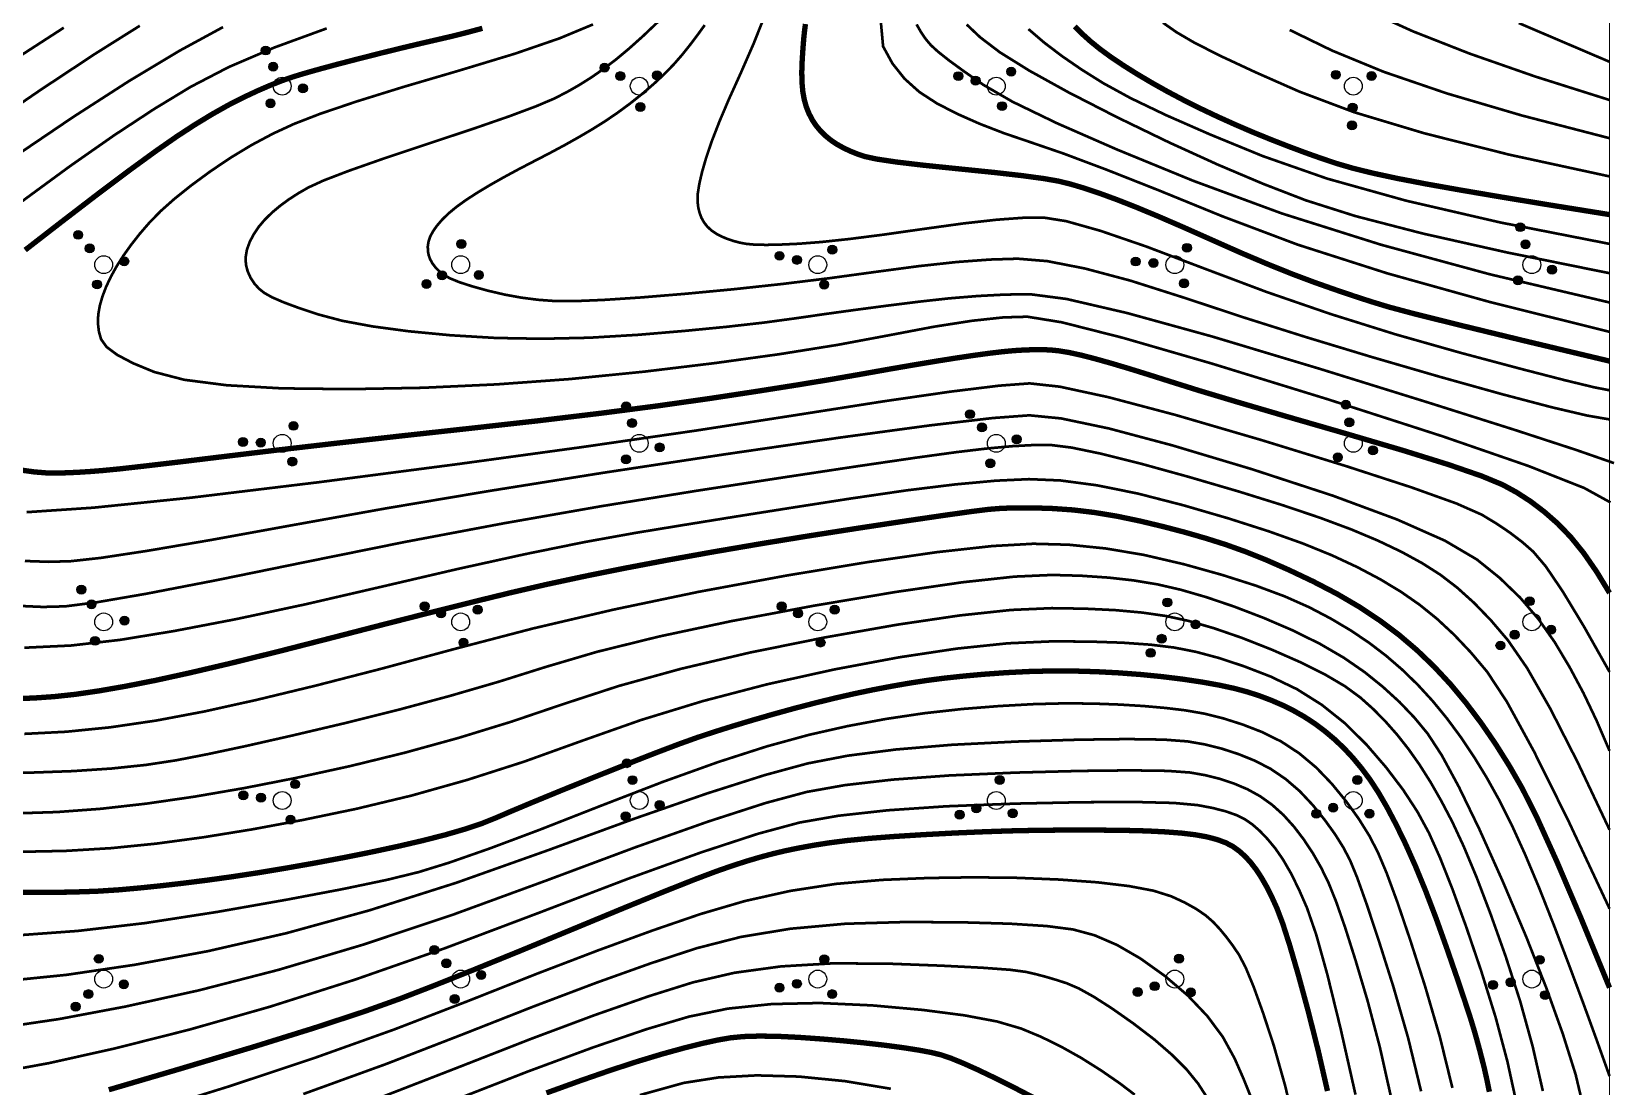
# Model space of a CAD drawing. Extents: x 396500 to 398250, y 1005980 to 1008200.
# Drawn here: x 398205.84 to 398250.19, y 1008114.46 to 1008143.98 of the extents above; entities that cross this region are included whole.
import ezdxf

# ---------------------------------------------------------------- set-up
doc = ezdxf.new("R2010")
doc.units = 0
doc.header["$LTSCALE"] = 0.5
doc.layers.get('0').update_dxf_attribs({"linetype": 'CONTINUOUS'})
doc.layers.add('DGX', color=2, linetype='CONTINUOUS')
doc.layers.add('ZBTZ', color=3, linetype='CONTINUOUS')
doc.layers.add('绘图层', color=6, linetype='CONTINUOUS', lineweight=5)

# ---------------------------------------------------------------- blocks, each defined once
blk = doc.blocks.new('*U110')
at = {"linetype": 'Continuous'}
for points in [[(-0.25, 2.2), (-0.238, 2.123), (-0.238, 2.277)], [(-0.238, 2.277), (-0.202, 2.053), (-0.202, 2.347)], [(-0.202, 2.053), (-0.238, 2.277), (-0.238, 2.123)], [(-0.202, 2.347), (-0.147, 1.998), (-0.147, 2.402)], [(-0.147, 1.998), (-0.202, 2.347), (-0.202, 2.053)], [(-0.147, 2.402), (-0.077, 1.962), (-0.077, 2.438)], [(-0.077, 1.962), (-0.147, 2.402), (-0.147, 1.998)], [(-0.077, 2.438), (0, 1.95), (0, 2.45)], [(0, 1.95), (-0.077, 2.438), (-0.077, 1.962)], [(0, 2.45), (0.077, 1.962), (0.077, 2.438)], [(0.077, 1.962), (0, 2.45), (0, 1.95)], [(0.077, 2.438), (0.147, 1.998), (0.147, 2.402)], [(0.147, 1.998), (0.077, 2.438), (0.077, 1.962)], [(0.147, 2.402), (0.202, 2.053), (0.202, 2.347)], [(0.202, 2.053), (0.147, 2.402), (0.147, 1.998)], [(0.202, 2.347), (0.238, 2.123), (0.238, 2.277)], [(0.238, 2.123), (0.202, 2.347), (0.202, 2.053)], [(0.25, 2.2), (0.238, 2.277), (0.238, 2.123)]]:
    blk.add_solid(points, dxfattribs=at)
blk = doc.blocks.new('*U109')
at = {"linetype": 'Continuous'}
for points in [[(-0.25, 1.2), (-0.238, 1.123), (-0.238, 1.277)], [(-0.238, 1.277), (-0.202, 1.053), (-0.202, 1.347)], [(-0.202, 1.053), (-0.238, 1.277), (-0.238, 1.123)], [(-0.202, 1.347), (-0.147, 0.998), (-0.147, 1.402)], [(-0.147, 0.998), (-0.202, 1.347), (-0.202, 1.053)], [(-0.147, 1.402), (-0.077, 0.962), (-0.077, 1.438)], [(-0.077, 0.962), (-0.147, 1.402), (-0.147, 0.998)], [(-0.077, 1.438), (0, 0.95), (0, 1.45)], [(0, 0.95), (-0.077, 1.438), (-0.077, 0.962)], [(0, 1.45), (0.077, 0.962), (0.077, 1.438)], [(0.077, 0.962), (0, 1.45), (0, 0.95)], [(0.077, 1.438), (0.147, 0.998), (0.147, 1.402)], [(0.147, 0.998), (0.077, 1.438), (0.077, 0.962)], [(0.147, 1.402), (0.202, 1.053), (0.202, 1.347)], [(0.202, 1.053), (0.147, 1.402), (0.147, 0.998)], [(0.202, 1.347), (0.238, 1.123), (0.238, 1.277)], [(0.238, 1.123), (0.202, 1.347), (0.202, 1.053)], [(0.25, 1.2), (0.238, 1.277), (0.238, 1.123)]]:
    blk.add_solid(points, dxfattribs=at)
blk = doc.blocks.new('*U108')
at = {"linetype": 'Continuous'}
for points in [[(-1.25, -0.6), (-1.238, -0.677), (-1.238, -0.523)], [(-1.238, -0.523), (-1.202, -0.747), (-1.202, -0.453)], [(-1.202, -0.747), (-1.238, -0.523), (-1.238, -0.677)], [(-1.202, -0.453), (-1.147, -0.802), (-1.147, -0.398)], [(-1.147, -0.802), (-1.202, -0.453), (-1.202, -0.747)], [(-1.147, -0.398), (-1.077, -0.838), (-1.077, -0.362)], [(-1.077, -0.838), (-1.147, -0.398), (-1.147, -0.802)], [(-1.077, -0.362), (-1, -0.85), (-1, -0.35)], [(-1, -0.85), (-1.077, -0.362), (-1.077, -0.838)], [(-1, -0.35), (-0.923, -0.838), (-0.923, -0.362)], [(-0.923, -0.838), (-1, -0.35), (-1, -0.85)], [(-0.923, -0.362), (-0.853, -0.802), (-0.853, -0.398)], [(-0.853, -0.802), (-0.923, -0.362), (-0.923, -0.838)], [(-0.853, -0.398), (-0.798, -0.747), (-0.798, -0.453)], [(-0.798, -0.747), (-0.853, -0.398), (-0.853, -0.802)], [(-0.798, -0.453), (-0.762, -0.677), (-0.762, -0.523)], [(-0.762, -0.677), (-0.798, -0.453), (-0.798, -0.747)], [(-0.75, -0.6), (-0.762, -0.523), (-0.762, -0.677)]]:
    blk.add_solid(points, dxfattribs=at)
blk = doc.blocks.new('*U107')
at = {"linetype": 'Continuous'}
for points in [[(0.75, -0.6), (0.762, -0.677), (0.762, -0.523)], [(0.762, -0.523), (0.798, -0.747), (0.798, -0.453)], [(0.798, -0.747), (0.762, -0.523), (0.762, -0.677)], [(0.798, -0.453), (0.853, -0.802), (0.853, -0.398)], [(0.853, -0.802), (0.798, -0.453), (0.798, -0.747)], [(0.853, -0.398), (0.923, -0.838), (0.923, -0.362)], [(0.923, -0.838), (0.853, -0.398), (0.853, -0.802)], [(0.923, -0.362), (1, -0.85), (1, -0.35)], [(1, -0.85), (0.923, -0.362), (0.923, -0.838)], [(1, -0.35), (1.077, -0.838), (1.077, -0.362)], [(1.077, -0.838), (1, -0.35), (1, -0.85)], [(1.077, -0.362), (1.147, -0.802), (1.147, -0.398)], [(1.147, -0.802), (1.077, -0.362), (1.077, -0.838)], [(1.147, -0.398), (1.202, -0.747), (1.202, -0.453)], [(1.202, -0.747), (1.147, -0.398), (1.147, -0.802)], [(1.202, -0.453), (1.238, -0.677), (1.238, -0.523)], [(1.238, -0.677), (1.202, -0.453), (1.202, -0.747)], [(1.25, -0.6), (1.238, -0.523), (1.238, -0.677)]]:
    blk.add_solid(points, dxfattribs=at)
blk = doc.blocks.new('gc160')
for centre, radius in [((0, 2.2), 0.25), ((0, 1.2), 0.25), ((0, 0), 0.5), ((-1, -0.6), 0.25), ((1, -0.6), 0.25)]:
    blk.add_circle(centre, radius)
at = {"linetype": 'Continuous'}
for name in ['*U110', '*U109', '*U108', '*U107']:
    blk.add_blockref(name, (0, 0), dxfattribs=at)

msp = doc.modelspace()

# ---------------------------------------------------------------- linework, layer by layer
at = {"layer": 'DGX', "linetype": 'Continuous', "const_width": 0.075, "flags": 128}
for points in [[(398226.482, 1008144.713), (398226.058, 1008143.648), (398225.687, 1008142.8), (398225.368, 1008142.098), (398225.103, 1008141.474), (398224.89, 1008140.927), (398224.73, 1008140.457), (398224.615, 1008140.058), (398224.537, 1008139.722), (398224.494, 1008139.449), (398224.487, 1008139.24), (398224.507, 1008139.07), (398224.544, 1008138.913), (398224.598, 1008138.771), (398224.67, 1008138.643), (398224.761, 1008138.527), (398224.873, 1008138.423), (398225.006, 1008138.331), (398225.161, 1008138.249), (398225.329, 1008138.18), (398225.501, 1008138.122), (398225.678, 1008138.076), (398225.86, 1008138.042), (398226.09, 1008138.022), (398226.411, 1008138.015), (398226.824, 1008138.024), (398227.328, 1008138.047), (398227.959, 1008138.096), (398228.752, 1008138.181), (398229.707, 1008138.303), (398230.825, 1008138.462), (398231.934, 1008138.615), (398232.863, 1008138.719), (398233.611, 1008138.774), (398234.179, 1008138.78), (398234.817, 1008138.678), (398235.775, 1008138.408), (398237.052, 1008137.97), (398238.649, 1008137.365), (398240.419, 1008136.699), (398242.213, 1008136.081), (398244.033, 1008135.511), (398245.879, 1008134.988), (398247.531, 1008134.548), (398248.774, 1008134.227), (398249.607, 1008134.026), (398250.031, 1008133.944)], [(398229.598, 1008144.518), (398229.685, 1008143.571), (398229.947, 1008143.093), (398230.286, 1008142.667), (398230.702, 1008142.294), (398231.195, 1008141.974), (398231.758, 1008141.685), (398232.382, 1008141.408), (398233.067, 1008141.143), (398233.814, 1008140.889), (398234.732, 1008140.574), (398235.934, 1008140.123), (398237.418, 1008139.537), (398239.185, 1008138.816), (398241.294, 1008138.022), (398243.805, 1008137.218), (398246.717, 1008136.405), (398250.031, 1008135.581)], [(398243.188, 1008144.6), (398244.524, 1008143.994), (398246.11, 1008143.371), (398247.945, 1008142.73), (398250.03, 1008142.071)], [(398208.867, 1008144.15), (398207.619, 1008143.367), (398206.093, 1008142.358), (398204.288, 1008141.122)], [(398206.737, 1008144.095), (398205.122, 1008143.051)], [(398211.199, 1008144.113), (398209.971, 1008143.446), (398208.57, 1008142.605), (398206.996, 1008141.592), (398205.435, 1008140.536)], [(398214.102, 1008144.076), (398212.63, 1008143.539), (398211.361, 1008142.995), (398210.294, 1008142.441), (398209.272, 1008141.821), (398208.139, 1008141.077), (398206.895, 1008140.207), (398205.539, 1008139.213)], [(398221.561, 1008144.188), (398220.626, 1008143.799), (398219.377, 1008143.369), (398217.814, 1008142.896), (398216.236, 1008142.433), (398214.939, 1008142.03), (398213.924, 1008141.687), (398213.192, 1008141.404), (398212.602, 1008141.132), (398212.015, 1008140.82), (398211.431, 1008140.469), (398210.851, 1008140.079), (398210.31, 1008139.682), (398209.843, 1008139.309), (398209.451, 1008138.961), (398209.135, 1008138.637), (398208.868, 1008138.328), (398208.627, 1008138.021), (398208.411, 1008137.718), (398208.22, 1008137.419), (398208.058, 1008137.126), (398207.924, 1008136.843), (398207.82, 1008136.57), (398207.745, 1008136.307), (398207.702, 1008136.055), (398207.694, 1008135.816), (398207.721, 1008135.589), (398207.782, 1008135.374), (398207.934, 1008135.16), (398208.233, 1008134.936), (398208.679, 1008134.701), (398209.272, 1008134.456), (398210.112, 1008134.238), (398211.301, 1008134.085), (398212.84, 1008133.998), (398214.726, 1008133.976), (398216.789, 1008134.014), (398218.855, 1008134.109), (398220.924, 1008134.259), (398222.996, 1008134.466), (398224.98, 1008134.706), (398226.784, 1008134.955), (398228.408, 1008135.215), (398229.853, 1008135.485), (398231.111, 1008135.724), (398232.176, 1008135.89), (398233.047, 1008135.984), (398233.725, 1008136.004), (398234.687, 1008135.848), (398236.412, 1008135.41), (398238.899, 1008134.69), (398242.149, 1008133.689), (398245.367, 1008132.651), (398247.758, 1008131.825), (398249.322, 1008131.208), (398250.058, 1008130.803)], [(398223.371, 1008144.251), (398222.961, 1008143.861), (398222.571, 1008143.512), (398222.201, 1008143.204), (398221.85, 1008142.937), (398221.508, 1008142.7), (398221.16, 1008142.482), (398220.808, 1008142.282), (398220.452, 1008142.102), (398219.964, 1008141.895), (398219.219, 1008141.617), (398218.215, 1008141.269), (398216.954, 1008140.851), (398215.701, 1008140.433), (398214.722, 1008140.089), (398214.017, 1008139.819), (398213.586, 1008139.621), (398213.302, 1008139.457), (398213.038, 1008139.286), (398212.794, 1008139.107), (398212.571, 1008138.92), (398212.372, 1008138.726), (398212.201, 1008138.525), (398212.059, 1008138.315), (398211.945, 1008138.098), (398211.867, 1008137.881), (398211.831, 1008137.671), (398211.838, 1008137.469), (398211.888, 1008137.274), (398211.97, 1008137.092), (398212.076, 1008136.931), (398212.204, 1008136.789), (398212.356, 1008136.668), (398212.572, 1008136.547), (398212.897, 1008136.406), (398213.329, 1008136.246), (398213.868, 1008136.067), (398214.544, 1008135.888), (398215.386, 1008135.732), (398216.393, 1008135.597), (398217.565, 1008135.485), (398218.835, 1008135.409), (398220.135, 1008135.386), (398221.465, 1008135.416), (398222.824, 1008135.497), (398224.131, 1008135.607), (398225.302, 1008135.721), (398226.338, 1008135.838), (398227.239, 1008135.96), (398228.077, 1008136.081), (398228.928, 1008136.198), (398229.792, 1008136.312), (398230.668, 1008136.422), (398231.525, 1008136.517), (398232.332, 1008136.583), (398233.09, 1008136.623), (398233.798, 1008136.634), (398234.82, 1008136.501), (398236.518, 1008136.107), (398238.892, 1008135.452), (398241.943, 1008134.536), (398244.998, 1008133.587), (398247.385, 1008132.832), (398249.104, 1008132.271), (398250.156, 1008131.905)], [(398224.689, 1008144.17), (398224.483, 1008143.885), (398224.273, 1008143.608), (398224.057, 1008143.338), (398223.824, 1008143.071), (398223.56, 1008142.799), (398223.265, 1008142.524), (398222.939, 1008142.244), (398222.596, 1008141.971), (398222.247, 1008141.714), (398221.894, 1008141.474), (398221.536, 1008141.25), (398221.164, 1008141.032), (398220.769, 1008140.81), (398220.349, 1008140.585), (398219.906, 1008140.356), (398219.466, 1008140.127), (398219.055, 1008139.905), (398218.674, 1008139.689), (398218.323, 1008139.478), (398218.008, 1008139.275), (398217.738, 1008139.08), (398217.512, 1008138.894), (398217.331, 1008138.717), (398217.188, 1008138.55), (398217.077, 1008138.392), (398216.999, 1008138.245), (398216.953, 1008138.108), (398216.933, 1008137.977), (398216.935, 1008137.851), (398216.957, 1008137.728), (398217, 1008137.609), (398217.064, 1008137.494), (398217.148, 1008137.385), (398217.252, 1008137.28), (398217.376, 1008137.18), (398217.554, 1008137.078), (398217.819, 1008136.97), (398218.171, 1008136.856), (398218.61, 1008136.734), (398219.09, 1008136.622), (398219.563, 1008136.536), (398220.029, 1008136.477), (398220.488, 1008136.443), (398221.058, 1008136.441), (398221.859, 1008136.474), (398222.89, 1008136.542), (398224.152, 1008136.646), (398225.517, 1008136.775), (398226.857, 1008136.92), (398228.174, 1008137.081), (398229.468, 1008137.258), (398230.678, 1008137.419), (398231.746, 1008137.535), (398232.672, 1008137.604), (398233.456, 1008137.628), (398234.282, 1008137.56), (398235.336, 1008137.354), (398236.618, 1008137.012), (398238.127, 1008136.532), (398239.79, 1008135.982), (398241.535, 1008135.431), (398243.359, 1008134.879), (398245.265, 1008134.325), (398247.023, 1008133.834), (398248.403, 1008133.471), (398249.405, 1008133.236), (398250.031, 1008133.128)], [(398230.623, 1008144.188), (398230.749, 1008143.967), (398230.882, 1008143.773), (398231.023, 1008143.607), (398231.224, 1008143.423), (398231.536, 1008143.176), (398231.961, 1008142.866), (398232.498, 1008142.493), (398233.309, 1008142.023), (398234.558, 1008141.419), (398236.244, 1008140.681), (398238.367, 1008139.811), (398240.853, 1008138.895), (398243.625, 1008138.021), (398246.684, 1008137.19), (398250.031, 1008136.402)], [(398232.027, 1008144.183), (398232.403, 1008143.827), (398232.958, 1008143.405), (398233.782, 1008142.892), (398234.877, 1008142.286), (398236.241, 1008141.587), (398237.696, 1008140.883), (398239.061, 1008140.261), (398240.337, 1008139.721), (398241.523, 1008139.263), (398242.911, 1008138.822), (398244.791, 1008138.335), (398247.164, 1008137.802), (398250.03, 1008137.222)], [(398233.755, 1008144.057), (398234.195, 1008143.68), (398234.693, 1008143.302), (398235.247, 1008142.921), (398235.857, 1008142.539), (398236.616, 1008142.124), (398237.612, 1008141.646), (398238.846, 1008141.105), (398240.319, 1008140.501), (398242.119, 1008139.871), (398244.338, 1008139.251), (398246.975, 1008138.642), (398250.03, 1008138.043)], [(398237.522, 1008144.236), (398237.899, 1008143.971), (398238.401, 1008143.677), (398239.141, 1008143.302), (398240.118, 1008142.847), (398241.334, 1008142.31), (398242.878, 1008141.729), (398244.842, 1008141.139), (398247.226, 1008140.54), (398250.03, 1008139.932)], [(398241.072, 1008144.033), (398242.261, 1008143.455), (398243.701, 1008142.862), (398245.476, 1008142.255), (398247.585, 1008141.635), (398250.03, 1008141.002)], [(398247.487, 1008144.226), (398250.03, 1008143.141)], [(398205.695, 1008130.531), (398207.567, 1008130.657), (398210.3, 1008130.937), (398213.894, 1008131.372), (398217.749, 1008131.874), (398221.266, 1008132.355), (398224.444, 1008132.816), (398227.284, 1008133.256), (398229.694, 1008133.634), (398231.581, 1008133.907), (398232.946, 1008134.074), (398233.79, 1008134.137), (398234.632, 1008134.045), (398235.994, 1008133.751), (398237.875, 1008133.253), (398240.276, 1008132.552), (398242.658, 1008131.819), (398244.482, 1008131.226), (398245.747, 1008130.773), (398246.454, 1008130.46), (398246.864, 1008130.213), (398247.241, 1008129.958), (398247.585, 1008129.696), (398247.894, 1008129.426), (398248.247, 1008129.01), (398248.721, 1008128.31), (398249.316, 1008127.327), (398250.031, 1008126.059)], [(398205.647, 1008129.165), (398206.311, 1008129.141), (398206.934, 1008129.159), (398207.773, 1008129.251), (398209.084, 1008129.45), (398210.867, 1008129.754), (398213.122, 1008130.164), (398215.751, 1008130.636), (398218.654, 1008131.125), (398221.832, 1008131.632), (398225.284, 1008132.156), (398228.507, 1008132.624), (398230.998, 1008132.961), (398232.757, 1008133.167), (398233.784, 1008133.243), (398234.67, 1008133.156), (398236.009, 1008132.875), (398237.799, 1008132.398), (398240.041, 1008131.726), (398242.284, 1008130.992), (398244.077, 1008130.328), (398245.42, 1008129.733), (398246.313, 1008129.208), (398246.95, 1008128.695), (398247.526, 1008128.139), (398248.04, 1008127.538), (398248.493, 1008126.894), (398248.907, 1008126.203), (398249.301, 1008125.466), (398249.675, 1008124.681), (398250.031, 1008123.849)], [(398205.428, 1008127.91), (398206.151, 1008127.878), (398206.781, 1008127.895), (398207.64, 1008128.005), (398209.051, 1008128.248), (398211.014, 1008128.627), (398213.53, 1008129.14), (398216.309, 1008129.701), (398219.065, 1008130.22), (398221.796, 1008130.699), (398224.504, 1008131.137), (398226.977, 1008131.517), (398229.004, 1008131.823), (398230.586, 1008132.054), (398231.722, 1008132.21), (398232.575, 1008132.312), (398233.306, 1008132.379), (398233.915, 1008132.412), (398234.402, 1008132.41), (398234.962, 1008132.34), (398235.79, 1008132.168), (398236.884, 1008131.895), (398238.246, 1008131.519), (398239.652, 1008131.108), (398240.879, 1008130.726), (398241.927, 1008130.373), (398242.796, 1008130.049), (398243.537, 1008129.738), (398244.201, 1008129.422), (398244.786, 1008129.102), (398245.294, 1008128.778), (398245.764, 1008128.418), (398246.236, 1008127.993), (398246.71, 1008127.502), (398247.185, 1008126.945), (398247.72, 1008126.17), (398248.373, 1008125.028), (398249.144, 1008123.517), (398250.032, 1008121.638)], [(398205.633, 1008126.736), (398206.943, 1008126.798), (398208.32, 1008126.957), (398209.834, 1008127.205), (398211.557, 1008127.535), (398213.489, 1008127.948), (398215.629, 1008128.442), (398217.758, 1008128.938), (398219.654, 1008129.355), (398221.317, 1008129.693), (398222.748, 1008129.951), (398224.109, 1008130.174), (398225.564, 1008130.409), (398227.113, 1008130.654), (398228.756, 1008130.91), (398230.337, 1008131.141), (398231.7, 1008131.308), (398232.845, 1008131.413), (398233.771, 1008131.456), (398234.654, 1008131.419), (398235.67, 1008131.284), (398236.818, 1008131.053), (398238.097, 1008130.724), (398239.367, 1008130.354), (398240.484, 1008129.996), (398241.449, 1008129.652), (398242.262, 1008129.321), (398242.967, 1008128.992), (398243.611, 1008128.651), (398244.194, 1008128.299), (398244.714, 1008127.937), (398245.2, 1008127.544), (398245.676, 1008127.101), (398246.143, 1008126.608), (398246.601, 1008126.065), (398247.155, 1008125.224), (398247.912, 1008123.838), (398248.871, 1008121.906), (398250.032, 1008119.428)], [(398250.032, 1008114.741), (398249.681, 1008115.724), (398249.307, 1008116.751), (398248.908, 1008117.822), (398248.484, 1008118.938), (398248.06, 1008120.012), (398247.661, 1008120.961), (398247.286, 1008121.785), (398246.934, 1008122.483), (398246.589, 1008123.102), (398246.231, 1008123.687), (398245.86, 1008124.239), (398245.477, 1008124.757), (398245.078, 1008125.243), (398244.661, 1008125.697), (398244.226, 1008126.12), (398243.773, 1008126.511), (398243.292, 1008126.878), (398242.773, 1008127.226), (398242.215, 1008127.557), (398241.619, 1008127.869), (398240.938, 1008128.172), (398240.126, 1008128.474), (398239.184, 1008128.774), (398238.11, 1008129.074), (398236.992, 1008129.334), (398235.916, 1008129.516), (398234.883, 1008129.62), (398233.892, 1008129.647), (398232.731, 1008129.582), (398231.188, 1008129.411), (398229.264, 1008129.135), (398226.959, 1008128.753), (398224.507, 1008128.299), (398222.144, 1008127.805), (398219.87, 1008127.273), (398217.684, 1008126.702), (398215.639, 1008126.15), (398213.789, 1008125.674), (398212.131, 1008125.274), (398210.667, 1008124.95), (398209.327, 1008124.697), (398208.041, 1008124.508), (398206.809, 1008124.384), (398205.631, 1008124.324)], [(398249.361, 1008113.604), (398249.084, 1008114.778), (398248.721, 1008115.929), (398248.26, 1008117.213), (398247.702, 1008118.631), (398247.046, 1008120.181), (398246.386, 1008121.653), (398245.814, 1008122.835), (398245.331, 1008123.727), (398244.938, 1008124.329), (398244.565, 1008124.78), (398244.146, 1008125.218), (398243.68, 1008125.643), (398243.169, 1008126.055), (398242.591, 1008126.454), (398241.93, 1008126.839), (398241.185, 1008127.21), (398240.355, 1008127.567), (398239.514, 1008127.889), (398238.735, 1008128.153), (398238.017, 1008128.361), (398237.36, 1008128.512), (398236.707, 1008128.62), (398235.999, 1008128.699), (398235.236, 1008128.751), (398234.419, 1008128.774), (398233.369, 1008128.727), (398231.911, 1008128.569), (398230.044, 1008128.298), (398227.768, 1008127.916), (398225.437, 1008127.481), (398223.406, 1008127.049), (398221.674, 1008126.622), (398220.242, 1008126.2), (398218.926, 1008125.786), (398217.542, 1008125.384), (398216.09, 1008124.993), (398214.57, 1008124.615), (398213.111, 1008124.272), (398211.844, 1008123.985), (398210.768, 1008123.756), (398209.883, 1008123.584), (398209.036, 1008123.455), (398208.074, 1008123.354), (398206.997, 1008123.282), (398205.805, 1008123.239), (398204.588, 1008123.236)], [(398248.163, 1008114.325), (398247.878, 1008115.573), (398247.53, 1008116.832), (398247.12, 1008118.1), (398246.696, 1008119.289), (398246.306, 1008120.313), (398245.949, 1008121.169), (398245.627, 1008121.86), (398245.321, 1008122.443), (398245.015, 1008122.978), (398244.707, 1008123.464), (398244.398, 1008123.901), (398244.082, 1008124.301), (398243.752, 1008124.675), (398243.409, 1008125.022), (398243.051, 1008125.342), (398242.622, 1008125.657), (398242.065, 1008125.985), (398241.38, 1008126.327), (398240.567, 1008126.684), (398239.724, 1008127.016), (398238.948, 1008127.283), (398238.24, 1008127.487), (398237.599, 1008127.626), (398236.944, 1008127.72), (398236.195, 1008127.788), (398235.35, 1008127.829), (398234.411, 1008127.844), (398233.274, 1008127.794), (398231.833, 1008127.64), (398230.09, 1008127.383), (398228.043, 1008127.022), (398225.939, 1008126.597), (398224.02, 1008126.145), (398222.287, 1008125.667), (398220.74, 1008125.162), (398219.276, 1008124.666), (398217.79, 1008124.21), (398216.282, 1008123.795), (398214.753, 1008123.421), (398213.243, 1008123.091), (398211.79, 1008122.806), (398210.395, 1008122.566), (398209.059, 1008122.372), (398207.779, 1008122.227), (398206.553, 1008122.136), (398205.381, 1008122.098)], [(398247.418, 1008114.016), (398247.169, 1008115.158), (398246.843, 1008116.38), (398246.438, 1008117.681), (398246.014, 1008118.928), (398245.628, 1008119.988), (398245.281, 1008120.862), (398244.974, 1008121.548), (398244.648, 1008122.148), (398244.249, 1008122.759), (398243.775, 1008123.383), (398243.227, 1008124.019), (398242.621, 1008124.62), (398241.97, 1008125.139), (398241.275, 1008125.576), (398240.536, 1008125.93), (398239.797, 1008126.215), (398239.101, 1008126.446), (398238.447, 1008126.621), (398237.837, 1008126.741), (398237.181, 1008126.821), (398236.39, 1008126.877), (398235.465, 1008126.908), (398234.404, 1008126.914), (398233.178, 1008126.86), (398231.755, 1008126.712), (398230.135, 1008126.468), (398228.319, 1008126.128), (398226.44, 1008125.713), (398224.633, 1008125.241), (398222.9, 1008124.711), (398221.238, 1008124.125), (398219.626, 1008123.545), (398218.038, 1008123.036), (398216.475, 1008122.596), (398214.937, 1008122.227), (398213.443, 1008121.916), (398212.012, 1008121.65), (398210.645, 1008121.429), (398209.341, 1008121.253), (398208.068, 1008121.125), (398206.791, 1008121.048), (398205.511, 1008121.022)], [(398245.63, 1008114.413), (398245.279, 1008115.84), (398244.865, 1008117.258), (398244.449, 1008118.552), (398244.09, 1008119.609), (398243.788, 1008120.428), (398243.542, 1008121.01), (398243.299, 1008121.478), (398243.003, 1008121.952), (398242.655, 1008122.434), (398242.255, 1008122.924), (398241.813, 1008123.384), (398241.34, 1008123.779), (398240.836, 1008124.11), (398240.3, 1008124.375), (398239.752, 1008124.587), (398239.21, 1008124.759), (398238.675, 1008124.892), (398238.146, 1008124.984), (398237.59, 1008125.05), (398236.975, 1008125.104), (398236.3, 1008125.145), (398235.566, 1008125.172), (398234.764, 1008125.179), (398233.887, 1008125.156), (398232.933, 1008125.103), (398231.904, 1008125.021), (398230.835, 1008124.902), (398229.763, 1008124.742), (398228.687, 1008124.541), (398227.608, 1008124.297), (398226.432, 1008123.975), (398225.067, 1008123.536), (398223.513, 1008122.979), (398221.77, 1008122.307), (398220.073, 1008121.642), (398218.658, 1008121.112), (398217.524, 1008120.716), (398216.672, 1008120.453), (398215.787, 1008120.237), (398214.553, 1008119.979), (398212.971, 1008119.68), (398211.04, 1008119.34), (398209.01, 1008119.026), (398207.129, 1008118.807), (398205.398, 1008118.681)], [(398244.753, 1008114.317), (398244.39, 1008115.811), (398243.974, 1008117.254), (398243.567, 1008118.538), (398243.229, 1008119.554), (398242.962, 1008120.303), (398242.764, 1008120.784), (398242.577, 1008121.141), (398242.341, 1008121.517), (398242.057, 1008121.911), (398241.725, 1008122.324), (398241.355, 1008122.719), (398240.96, 1008123.059), (398240.54, 1008123.344), (398240.095, 1008123.574), (398239.635, 1008123.759), (398239.168, 1008123.911), (398238.695, 1008124.029), (398238.215, 1008124.113), (398237.554, 1008124.163), (398236.535, 1008124.179), (398235.157, 1008124.161), (398233.422, 1008124.109), (398231.621, 1008124.019), (398230.046, 1008123.887), (398228.698, 1008123.714), (398227.577, 1008123.498), (398226.367, 1008123.169), (398224.751, 1008122.655), (398222.73, 1008121.954), (398220.304, 1008121.068), (398217.736, 1008120.157), (398215.293, 1008119.382), (398212.973, 1008118.744), (398210.777, 1008118.241), (398208.718, 1008117.858), (398206.809, 1008117.577), (398205.05, 1008117.399)], [(398243.918, 1008114.122), (398243.597, 1008115.558), (398243.254, 1008116.853), (398242.919, 1008117.978), (398242.625, 1008118.905), (398242.371, 1008119.633), (398242.157, 1008120.162), (398241.951, 1008120.582), (398241.722, 1008120.982), (398241.47, 1008121.363), (398241.194, 1008121.725), (398240.897, 1008122.054), (398240.581, 1008122.338), (398240.245, 1008122.578), (398239.891, 1008122.773), (398239.517, 1008122.932), (398239.125, 1008123.063), (398238.714, 1008123.166), (398238.285, 1008123.242), (398237.652, 1008123.288), (398236.628, 1008123.303), (398235.215, 1008123.287), (398233.412, 1008123.24), (398231.547, 1008123.16), (398229.947, 1008123.043), (398228.614, 1008122.889), (398227.547, 1008122.699), (398226.391, 1008122.388), (398224.791, 1008121.871), (398222.747, 1008121.149), (398220.259, 1008120.221), (398217.618, 1008119.255), (398215.114, 1008118.42), (398212.746, 1008117.716), (398210.515, 1008117.142), (398208.457, 1008116.688), (398206.608, 1008116.34), (398204.969, 1008116.098)], [(398242.916, 1008114.223), (398242.494, 1008116.092), (398242.127, 1008117.587), (398241.815, 1008118.706), (398241.558, 1008119.45), (398241.33, 1008119.972), (398241.105, 1008120.426), (398240.883, 1008120.81), (398240.664, 1008121.125), (398240.447, 1008121.386), (398240.235, 1008121.607), (398240.027, 1008121.789), (398239.822, 1008121.931), (398239.586, 1008122.048), (398239.286, 1008122.154), (398238.921, 1008122.248), (398238.491, 1008122.33), (398237.826, 1008122.39), (398236.756, 1008122.417), (398235.281, 1008122.411), (398233.402, 1008122.372), (398231.462, 1008122.297), (398229.806, 1008122.184), (398228.435, 1008122.032), (398227.348, 1008121.842), (398226.182, 1008121.528), (398224.577, 1008121.002), (398222.532, 1008120.264), (398220.046, 1008119.315), (398217.405, 1008118.32), (398214.893, 1008117.443), (398212.508, 1008116.684), (398210.252, 1008116.043), (398208.175, 1008115.519), (398206.328, 1008115.107), (398204.71, 1008114.81)], [(398241.278, 1008113.045), (398240.952, 1008114.45), (398240.629, 1008115.594), (398240.326, 1008116.514), (398240.062, 1008117.247), (398239.836, 1008117.791), (398239.648, 1008118.147), (398239.476, 1008118.4), (398239.3, 1008118.636), (398239.119, 1008118.854), (398238.934, 1008119.054), (398238.719, 1008119.242), (398238.451, 1008119.425), (398238.13, 1008119.603), (398237.756, 1008119.776), (398237.259, 1008119.933), (398236.569, 1008120.063), (398235.687, 1008120.168), (398234.611, 1008120.246), (398233.423, 1008120.294), (398232.202, 1008120.308), (398230.947, 1008120.289), (398229.659, 1008120.236), (398228.363, 1008120.124), (398227.082, 1008119.927), (398225.817, 1008119.645), (398224.568, 1008119.279), (398223.232, 1008118.821), (398221.706, 1008118.264), (398219.99, 1008117.609), (398218.084, 1008116.854), (398216.003, 1008116.052), (398213.764, 1008115.252), (398211.367, 1008114.455), (398208.811, 1008113.662)], [(398239.985, 1008114.159), (398239.784, 1008114.659), (398239.531, 1008115.235), (398239.2, 1008115.839), (398238.764, 1008116.425), (398238.224, 1008116.994), (398237.579, 1008117.545), (398236.896, 1008118.033), (398236.239, 1008118.413), (398235.609, 1008118.685), (398235.006, 1008118.848), (398234.27, 1008118.943), (398233.243, 1008119.009), (398231.924, 1008119.047), (398230.314, 1008119.057), (398228.632, 1008119.008), (398227.095, 1008118.869), (398225.705, 1008118.64), (398224.461, 1008118.322), (398223.174, 1008117.899), (398221.656, 1008117.357), (398219.906, 1008116.696), (398217.925, 1008115.917), (398215.757, 1008115.078), (398213.445, 1008114.24)], [(398238.759, 1008114.141), (398238.507, 1008114.533), (398238.188, 1008114.925), (398237.778, 1008115.337), (398237.279, 1008115.769), (398236.688, 1008116.221), (398236.095, 1008116.637), (398235.587, 1008116.963), (398235.164, 1008117.198), (398234.825, 1008117.343), (398234.532, 1008117.437), (398234.244, 1008117.522), (398233.963, 1008117.596), (398233.686, 1008117.66), (398233.241, 1008117.719), (398232.453, 1008117.777), (398231.322, 1008117.834), (398229.848, 1008117.89), (398228.27, 1008117.899), (398226.828, 1008117.814), (398225.523, 1008117.636), (398224.353, 1008117.365), (398223.116, 1008116.977), (398221.605, 1008116.45), (398219.822, 1008115.784), (398217.766, 1008114.98), (398215.51, 1008114.105)], [(398236.733, 1008114.221), (398236.318, 1008114.537), (398235.797, 1008114.897), (398235.226, 1008115.256), (398234.661, 1008115.572), (398234.103, 1008115.845), (398233.551, 1008116.074), (398232.879, 1008116.271), (398231.96, 1008116.444), (398230.794, 1008116.595), (398229.381, 1008116.722), (398227.908, 1008116.789), (398226.561, 1008116.759), (398225.34, 1008116.632), (398224.246, 1008116.407), (398223.057, 1008116.055), (398221.555, 1008115.543), (398219.738, 1008114.872), (398217.608, 1008114.042)]]:
    msp.add_lwpolyline(points, dxfattribs=at)
at = {"layer": 'DGX', "color": 3, "linetype": 'Continuous', "lineweight": -2, "const_width": 0.15, "flags": 128}
for points in [[(398205.655, 1008137.87), (398206.645, 1008138.637), (398207.683, 1008139.433), (398208.573, 1008140.101), (398209.314, 1008140.64), (398209.906, 1008141.052), (398210.411, 1008141.381), (398210.89, 1008141.672), (398211.341, 1008141.926), (398211.767, 1008142.143), (398212.162, 1008142.328), (398212.525, 1008142.485), (398212.856, 1008142.615), (398213.154, 1008142.719), (398213.48, 1008142.818), (398213.895, 1008142.935), (398214.399, 1008143.071), (398214.992, 1008143.225), (398215.605, 1008143.38), (398216.173, 1008143.52), (398216.693, 1008143.644), (398217.166, 1008143.753), (398217.61, 1008143.856), (398218.042, 1008143.965), (398218.462, 1008144.078)], [(398227.51, 1008144.199), (398227.486, 1008144.017), (398227.462, 1008143.788), (398227.44, 1008143.511), (398227.419, 1008143.187), (398227.407, 1008142.856), (398227.413, 1008142.56), (398227.437, 1008142.3), (398227.478, 1008142.075), (398227.536, 1008141.875), (398227.611, 1008141.688), (398227.702, 1008141.514), (398227.809, 1008141.353), (398227.933, 1008141.205), (398228.07, 1008141.069), (398228.222, 1008140.946), (398228.388, 1008140.834), (398228.567, 1008140.734), (398228.757, 1008140.643), (398228.958, 1008140.562), (398229.17, 1008140.49), (398229.497, 1008140.419), (398230.042, 1008140.337), (398230.807, 1008140.246), (398231.79, 1008140.145), (398232.785, 1008140.044), (398233.584, 1008139.953), (398234.188, 1008139.871), (398234.596, 1008139.8), (398234.931, 1008139.718), (398235.314, 1008139.604), (398235.745, 1008139.46), (398236.225, 1008139.285), (398236.77, 1008139.071), (398237.399, 1008138.81), (398238.111, 1008138.502), (398238.907, 1008138.148), (398239.714, 1008137.79), (398240.46, 1008137.474), (398241.144, 1008137.199), (398241.767, 1008136.965), (398242.341, 1008136.763), (398242.877, 1008136.581), (398243.375, 1008136.42), (398243.835, 1008136.28), (398244.553, 1008136.088), (398245.825, 1008135.771), (398247.651, 1008135.328), (398250.031, 1008134.761)], [(398250.03, 1008138.863), (398248.417, 1008139.122), (398247.023, 1008139.351), (398245.848, 1008139.551), (398244.892, 1008139.721), (398244.1, 1008139.873), (398243.419, 1008140.019), (398242.849, 1008140.159), (398242.389, 1008140.293), (398241.971, 1008140.433), (398241.528, 1008140.59), (398241.059, 1008140.765), (398240.563, 1008140.958), (398240.058, 1008141.163), (398239.56, 1008141.377), (398239.067, 1008141.599), (398238.581, 1008141.829), (398238.107, 1008142.066), (398237.651, 1008142.307), (398237.213, 1008142.553), (398236.792, 1008142.802), (398236.403, 1008143.047), (398236.057, 1008143.28), (398235.756, 1008143.501), (398235.498, 1008143.71), (398235.269, 1008143.916), (398235.053, 1008144.13)], [(398250.031, 1008128.27), (398249.67, 1008128.863), (398249.308, 1008129.385), (398248.944, 1008129.835), (398248.579, 1008130.213), (398248.208, 1008130.538), (398247.827, 1008130.828), (398247.435, 1008131.082), (398247.034, 1008131.301), (398246.452, 1008131.542), (398245.521, 1008131.863), (398244.241, 1008132.262), (398242.612, 1008132.741), (398240.953, 1008133.22), (398239.587, 1008133.621), (398238.513, 1008133.943), (398237.732, 1008134.188), (398237.123, 1008134.381), (398236.571, 1008134.552), (398236.074, 1008134.7), (398235.632, 1008134.824), (398235.242, 1008134.925), (398234.899, 1008135), (398234.604, 1008135.049), (398234.357, 1008135.074), (398234.126, 1008135.081), (398233.881, 1008135.08), (398233.622, 1008135.071), (398233.349, 1008135.054), (398233.037, 1008135.025), (398232.665, 1008134.981), (398232.23, 1008134.922), (398231.734, 1008134.848), (398231.175, 1008134.759), (398230.55, 1008134.655), (398229.859, 1008134.536), (398229.103, 1008134.401), (398228.245, 1008134.252), (398227.247, 1008134.088), (398226.111, 1008133.909), (398224.836, 1008133.715), (398223.405, 1008133.512), (398221.803, 1008133.304), (398220.029, 1008133.091), (398218.082, 1008132.874), (398216.133, 1008132.66), (398214.347, 1008132.459), (398212.727, 1008132.271), (398211.271, 1008132.095), (398210.024, 1008131.943), (398209.033, 1008131.826), (398208.296, 1008131.743), (398207.814, 1008131.696), (398207.467, 1008131.669), (398207.138, 1008131.648), (398206.827, 1008131.634), (398206.532, 1008131.626), (398206.233, 1008131.632), (398205.907, 1008131.659), (398205.554, 1008131.708)], [(398205.403, 1008125.309), (398205.934, 1008125.33), (398206.474, 1008125.368), (398207.059, 1008125.431), (398207.725, 1008125.528), (398208.472, 1008125.658), (398209.301, 1008125.821), (398210.259, 1008126.031), (398211.396, 1008126.297), (398212.71, 1008126.621), (398214.203, 1008127.003), (398215.704, 1008127.39), (398217.045, 1008127.731), (398218.226, 1008128.026), (398219.246, 1008128.275), (398220.226, 1008128.501), (398221.288, 1008128.729), (398222.431, 1008128.959), (398223.655, 1008129.191), (398224.942, 1008129.422), (398226.275, 1008129.65), (398227.654, 1008129.875), (398229.078, 1008130.097), (398230.387, 1008130.295), (398231.417, 1008130.446), (398232.168, 1008130.551), (398232.641, 1008130.61), (398233.003, 1008130.639), (398233.423, 1008130.652), (398233.899, 1008130.651), (398234.432, 1008130.634), (398235.007, 1008130.594), (398235.606, 1008130.522), (398236.232, 1008130.419), (398236.882, 1008130.283), (398237.529, 1008130.128), (398238.144, 1008129.967), (398238.726, 1008129.799), (398239.275, 1008129.626), (398239.828, 1008129.428), (398240.421, 1008129.191), (398241.054, 1008128.912), (398241.727, 1008128.593), (398242.397, 1008128.245), (398243.022, 1008127.88), (398243.601, 1008127.496), (398244.134, 1008127.096), (398244.635, 1008126.669), (398245.116, 1008126.208), (398245.576, 1008125.714), (398246.016, 1008125.185), (398246.437, 1008124.626), (398246.839, 1008124.042), (398247.223, 1008123.431), (398247.588, 1008122.795), (398248.008, 1008121.959), (398248.555, 1008120.751), (398249.229, 1008119.17), (398250.032, 1008117.217)], [(398246.665, 1008114.304), (398246.591, 1008114.663), (398246.526, 1008114.95), (398246.462, 1008115.205), (398246.395, 1008115.464), (398246.323, 1008115.729), (398246.247, 1008115.999), (398246.141, 1008116.347), (398245.977, 1008116.849), (398245.756, 1008117.503), (398245.477, 1008118.31), (398245.175, 1008119.156), (398244.881, 1008119.926), (398244.596, 1008120.619), (398244.32, 1008121.237), (398244.054, 1008121.784), (398243.799, 1008122.268), (398243.554, 1008122.689), (398243.32, 1008123.046), (398243.086, 1008123.36), (398242.843, 1008123.653), (398242.591, 1008123.924), (398242.328, 1008124.173), (398242.056, 1008124.402), (398241.775, 1008124.612), (398241.485, 1008124.802), (398241.185, 1008124.972), (398240.876, 1008125.126), (398240.558, 1008125.264), (398240.231, 1008125.388), (398239.896, 1008125.497), (398239.527, 1008125.596), (398239.101, 1008125.688), (398238.617, 1008125.775), (398238.076, 1008125.856), (398237.498, 1008125.927), (398236.903, 1008125.986), (398236.292, 1008126.032), (398235.664, 1008126.065), (398235.029, 1008126.084), (398234.394, 1008126.086), (398233.76, 1008126.07), (398233.126, 1008126.038), (398232.512, 1008125.994), (398231.937, 1008125.942), (398231.4, 1008125.884), (398230.903, 1008125.819), (398230.418, 1008125.744), (398229.919, 1008125.657), (398229.406, 1008125.559), (398228.879, 1008125.449), (398228.334, 1008125.325), (398227.768, 1008125.186), (398227.18, 1008125.033), (398226.57, 1008124.864), (398225.974, 1008124.692), (398225.428, 1008124.528), (398224.932, 1008124.372), (398224.485, 1008124.224), (398223.988, 1008124.046), (398223.34, 1008123.801), (398222.541, 1008123.489), (398221.592, 1008123.111), (398220.652, 1008122.731), (398219.881, 1008122.414), (398219.278, 1008122.162), (398218.844, 1008121.975), (398218.453, 1008121.818), (398217.983, 1008121.66), (398217.431, 1008121.5), (398216.799, 1008121.338), (398216.106, 1008121.177), (398215.371, 1008121.019), (398214.595, 1008120.863), (398213.776, 1008120.709), (398212.957, 1008120.565), (398212.181, 1008120.436), (398211.447, 1008120.324), (398210.755, 1008120.228), (398210.098, 1008120.145), (398209.466, 1008120.072), (398208.861, 1008120.01), (398208.282, 1008119.958), (398207.664, 1008119.918), (398206.944, 1008119.894), (398206.121, 1008119.885), (398205.195, 1008119.891)], [(398242.131, 1008114.325), (398241.869, 1008115.465), (398241.586, 1008116.58), (398241.312, 1008117.586), (398241.075, 1008118.399), (398240.876, 1008119.019), (398240.714, 1008119.445), (398240.571, 1008119.761), (398240.427, 1008120.046), (398240.281, 1008120.301), (398240.133, 1008120.526), (398239.981, 1008120.723), (398239.822, 1008120.897), (398239.655, 1008121.046), (398239.481, 1008121.171), (398239.282, 1008121.276), (398239.039, 1008121.366), (398238.754, 1008121.441), (398238.425, 1008121.5), (398238.039, 1008121.546), (398237.583, 1008121.581), (398237.057, 1008121.607), (398236.46, 1008121.622), (398235.827, 1008121.629), (398235.191, 1008121.631), (398234.551, 1008121.629), (398233.908, 1008121.622), (398233.233, 1008121.608), (398232.497, 1008121.583), (398231.699, 1008121.549), (398230.84, 1008121.504), (398230.006, 1008121.452), (398229.285, 1008121.397), (398228.676, 1008121.338), (398228.179, 1008121.274), (398227.75, 1008121.207), (398227.345, 1008121.133), (398226.963, 1008121.055), (398226.604, 1008120.97), (398226.245, 1008120.874), (398225.859, 1008120.76), (398225.447, 1008120.627), (398225.01, 1008120.475), (398224.421, 1008120.253), (398223.557, 1008119.911), (398222.418, 1008119.447), (398221.003, 1008118.861), (398219.536, 1008118.255), (398218.24, 1008117.728), (398217.116, 1008117.28), (398216.164, 1008116.912), (398215.128, 1008116.542), (398213.754, 1008116.091), (398212.041, 1008115.558), (398209.989, 1008114.944), (398207.999, 1008114.36)]]:
    msp.add_lwpolyline(points, dxfattribs=at)
at = {"layer": 'DGX', "color": 3, "linetype": 'Continuous', "lineweight": -2, "const_width": 0.15, "elevation": 37.5, "flags": 128}
msp.add_lwpolyline([(398220.254, 1008114.27), (398221.192, 1008114.609), (398222.044, 1008114.904), (398222.81, 1008115.154), (398223.491, 1008115.359), (398224.09, 1008115.524), (398224.61, 1008115.655), (398225.051, 1008115.752), (398225.414, 1008115.815), (398225.776, 1008115.85), (398226.216, 1008115.863), (398226.733, 1008115.856), (398227.327, 1008115.827), (398227.952, 1008115.783), (398228.561, 1008115.732), (398229.153, 1008115.673), (398229.729, 1008115.607), (398230.254, 1008115.537), (398230.694, 1008115.468), (398231.048, 1008115.401), (398231.316, 1008115.335), (398231.58, 1008115.245), (398231.919, 1008115.107), (398232.334, 1008114.921), (398232.824, 1008114.687), (398233.35, 1008114.424), (398233.873, 1008114.151)], dxfattribs=at)
at = {"layer": 'DGX', "linetype": 'Continuous', "const_width": 0.075, "elevation": 37, "flags": 128}
msp.add_lwpolyline([(398222.872, 1008114.211), (398224.102, 1008114.552), (398225.071, 1008114.704), (398226.145, 1008114.763), (398227.326, 1008114.729), (398228.613, 1008114.602), (398229.901, 1008114.388)], dxfattribs=at)
at = {"layer": '绘图层', "linetype": 'Continuous', "flags": 128}
msp.add_lwpolyline([(397850.03, 1008199.993), (397850.03, 1007799.993), (398250.03, 1007799.993), (398250.03, 1008199.993)], close=True, dxfattribs=at)

# ---------------------------------------------------------------- block references
at = {"layer": 'ZBTZ', "linetype": 'Continuous', "yscale": 0.5}
for p, xscale, rotation in [((398212.855, 1008142.459), 0.4999999999997354, 24.89577928559669), ((398222.855, 1008142.459), 0.4999999999877048, 62.09662160119134), ((398232.855, 1008142.459), 0.4999999999765168, 75.23117770791296), ((398242.855, 1008142.459), 0.4999999999891384, 178.000427253505), ((398207.855, 1008137.459), 0.4999999999893339, 40.51332132695825), ((398247.855, 1008137.459), 0.5000000000182439, 17.16666158304213), ((398217.855, 1008137.459), 0.4999999999752758, 119.3646046361731), ((398227.855, 1008137.459), 0.4999999999630755, 76.89565721746608), ((398237.855, 1008137.459), 0.4999999999824357, 85.31693472233158), ((398222.855, 1008132.459), 0.4999999999742216, 19.52879421281165), ((398232.855, 1008132.459), 0.5000000000035657, 42.11737419031984), ((398242.855, 1008132.459), 0.4999999999908941, 11.02511673915545), ((398212.855, 1008132.459), 0.4999999999657677, 88.0196539182789), ((398207.855, 1008127.459), 0.4999999999952608, 34.57502975645432), ((398217.855, 1008127.459), 0.5000000000160516, 66.59566027155323), ((398227.855, 1008127.459), 0.5000000000439503, 66.7055269011452), ((398237.855, 1008127.459), 0.500000000011294, 141.991637930582), ((398247.855, 1008127.459), 0.4999999999967093, 126.9234290638173), ((398222.855, 1008122.459), 0.4999999999817947, 18.38618121656528), ((398212.855, 1008122.459), 0.5000000000267479, 82.44392223643408), ((398232.855, 1008122.459), 0.4999999999930388, 111.3168736827398), ((398242.855, 1008122.459), 0.4999999999476323, 109.7787408092193), ((398217.855, 1008117.459), 0.5000000000185344, 42.43049410073416), ((398207.855, 1008117.459), 0.5000000000024274, 134.5866267891375), ((398227.855, 1008117.459), 0.4999999999577117, 102.796716209429), ((398237.855, 1008117.459), 0.5000000000519498, 109.3777275930772), ((398247.855, 1008117.459), 0.5000000000495892, 98.49543747890574)]:
    msp.add_blockref('gc160', p, dxfattribs=dict(at, xscale=xscale, rotation=rotation))

doc.saveas('drawing.dxf')
